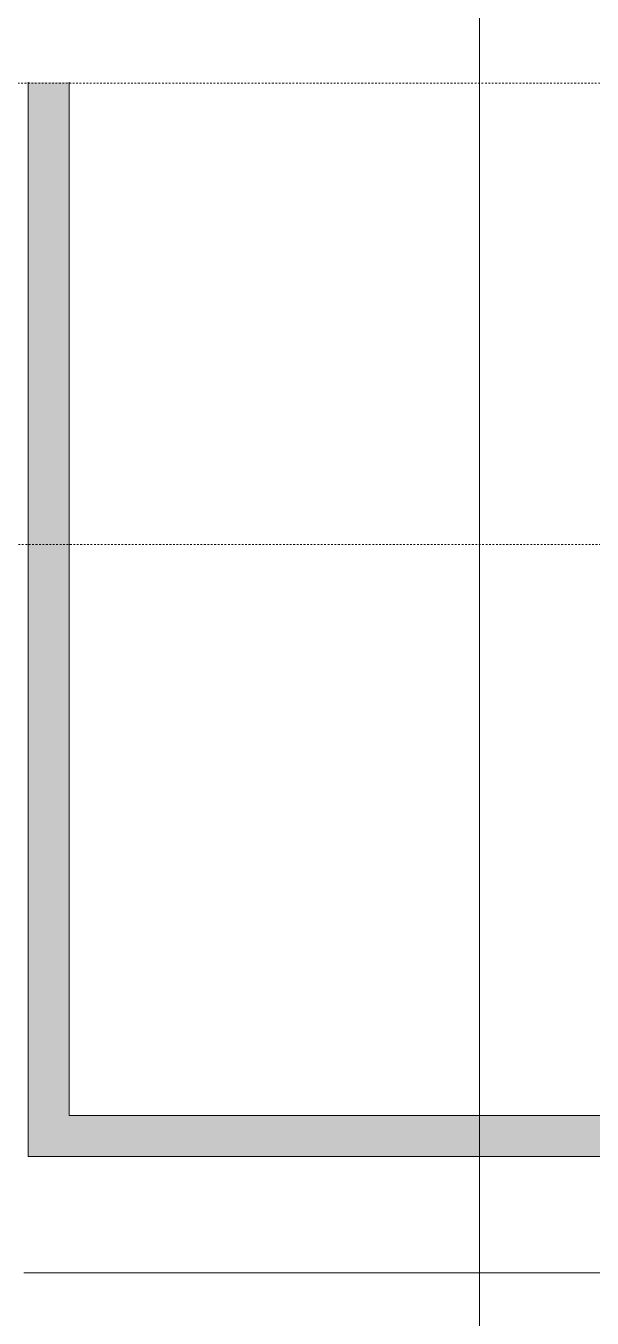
# Model space of a CAD drawing. Header units: inches. Extents: x -4254 to -1719, y 9514 to 12654.
# Drawn here: x -3803.7 to -3762.5, y 12371.8 to 12465.9 of the extents above; entities that cross this region are included whole.
import ezdxf

# ---------------------------------------------------------------- set-up
doc = ezdxf.new("R2010")
doc.units = ezdxf.units.IN
doc.header["$MEASUREMENT"] = 0
doc.linetypes.add('Aligning Line 1_8_', pattern=[0.25, 0.125, -0.125])
for name, color, linetype, lineweight in [('0-1', 7, 'Continuous', 5), ('0-2', 7, 'Continuous', 9), ('C-PRKG-1', 55, 'Continuous', 9), ('C-PRKG-2', 7, 'Continuous', 9), ('C-TOPO', 7, 'Continuous', 9), ('G-ANNO-SYMB-1', 147, 'Aligning Line 1_8_', 9), ('G-ANNO-SYMB-2', 111, 'Continuous', 9)]:
    doc.layers.add(name, color=color, linetype=linetype, lineweight=lineweight)

# ---------------------------------------------------------------- blocks, each defined once
blk = doc.blocks.new('Parking_Stall_Multiple2 - street parking-1355854-FLOOR PLAN - ROOF')
at = {"layer": 'C-PRKG-1'}
blk.add_hatch(color=256, dxfattribs=at).paths.add_polyline_path([(0, -240), (0.037, -242.963), (1.5, -241.5), (3, -243), (78.259, -243), (78.259, -241.07), (61.5, -241.5), (3, -240), (3, -3), (78.259, -3), (78.259, 0), (0, 0), (0, -238.03)], flags=0)
at = {"layer": 'C-PRKG-2'}
for p, q in [((78.259, 0), (0, 0)), ((0, 0), (0, -243)), ((3, -240), (3, -3)), ((3, -3), (78.259, -3))]:
    blk.add_line(p, q, dxfattribs=at)
blk = doc.blocks.new('CTR  - Topography_rvt-1-FLOOR PLAN - ROOF')
at = {"layer": 'C-TOPO'}
for p, q in [((-3803.899, 12375.069), (-3770.944, 12375.069)), ((-3803.899, 12375.069), (-3770.944, 12375.069)), ((-3752.357, 12375.069), (-3770.944, 12375.069)), ((-3770.944, 12375.069), (-3752.357, 12375.069))]:
    blk.add_line(p, q, dxfattribs=at)
at = {"layer": '0-2', "rotation": 89.99999999999908}
blk.add_blockref('Parking_Stall_Multiple2 - street parking-1355854-FLOOR PLAN - ROOF', (-3803.581, 12383.536), dxfattribs=at)
blk = doc.blocks.new('CTR - 1st Phase - Common Walls_rvt-1-FLOOR PLAN - ROOF')
at = {"layer": 'G-ANNO-SYMB-1'}
for p, q in [((-1910.956, 12461.731), (-4071.964, 12461.731)), ((-1910.904, 12428.118), (-4072.074, 12428.118))]:
    blk.add_line(p, q, dxfattribs=at)
blk = doc.blocks.new('CTR - 1st Phase -Stairs _ Elevators_rvt-1-FLOOR PLAN - ROOF')
at = {"layer": 'G-ANNO-SYMB-1'}
blk.add_line((-1910.956, 12461.731), (-4071.964, 12461.731), dxfattribs=at)

msp = doc.modelspace()

# ---------------------------------------------------------------- linework, layer by layer
at = {"layer": 'G-ANNO-SYMB-2'}
msp.add_line((-3770.724, 12581.731), (-3770.724, 9586.24), dxfattribs=at)

# ---------------------------------------------------------------- block references
at = {"layer": '0-1'}
for name in ['CTR  - Topography_rvt-1-FLOOR PLAN - ROOF', 'CTR - 1st Phase - Common Walls_rvt-1-FLOOR PLAN - ROOF', 'CTR - 1st Phase -Stairs _ Elevators_rvt-1-FLOOR PLAN - ROOF']:
    msp.add_blockref(name, (0, 0), dxfattribs=at)

doc.saveas('drawing.dxf')
